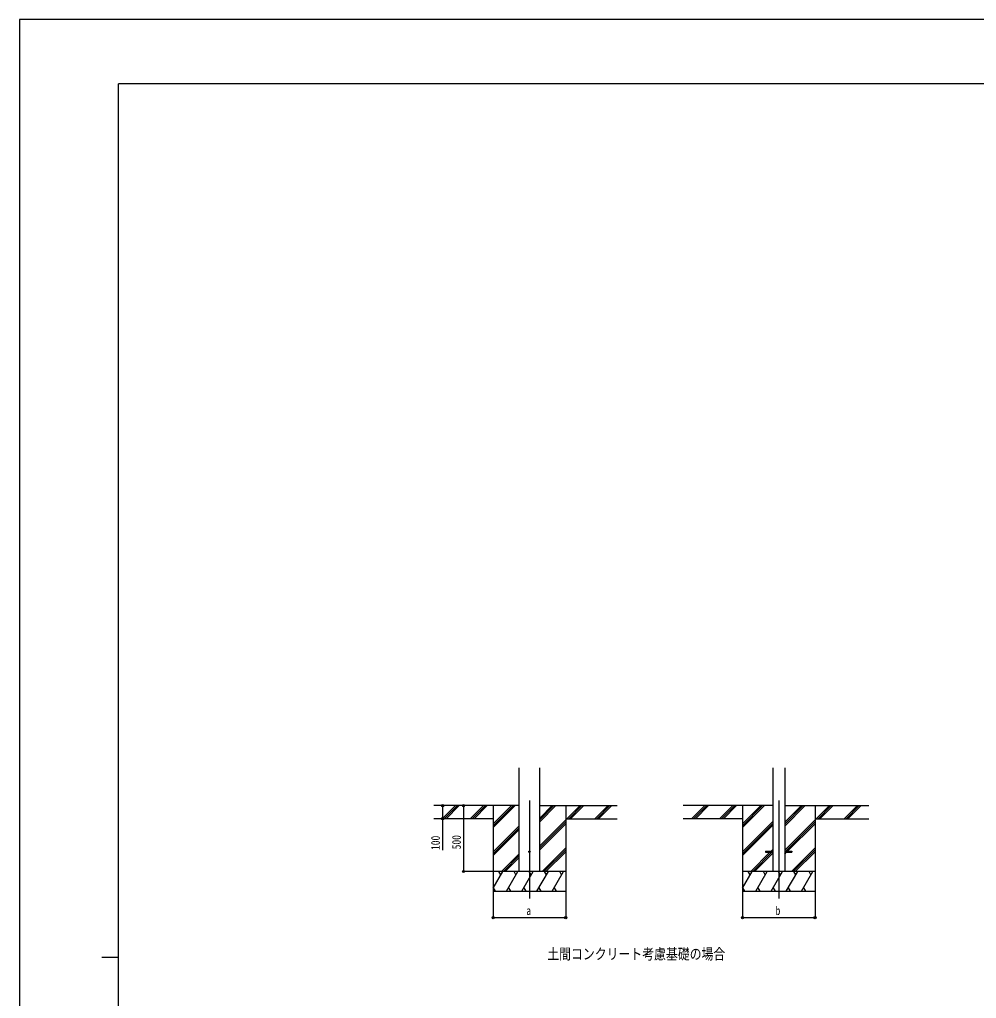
# Model space of a CAD drawing. Units: millimetres, scale not verified. Extents: x -10512 to 10512, y -7425 to 7425.
# Drawn here: x -10512 to -3253, y 0 to 7425 of the extents above; entities that cross this region are included whole.
import ezdxf
from ezdxf.enums import TextEntityAlignment as Align

# ---------------------------------------------------------------- set-up
doc = ezdxf.new("R2010")
doc.units = ezdxf.units.MM
doc.header["$LTSCALE"] = 30
for name, color, linetype in [('0-2_USER1', 3, 'Continuous'), ('0-3_YKK_12', 2, 'Continuous'), ('0-4_YKK_13', 4, 'Continuous'), ('0-5_YKK_A1', 4, 'Continuous'), ('0-6_YKK_D', 6, 'Continuous'), ('0-7_YKK_ZWAK', 7, 'Continuous')]:
    doc.layers.add(name, color=color, linetype=linetype)
doc.styles.add('ＭＳ ゴシック', font='')
doc.styles.get('ＭＳ ゴシック').set_extended_font_data('MS Gothic')

msp = doc.modelspace()

# ---------------------------------------------------------------- linework, layer by layer
at = {"layer": '0-3_YKK_12'}
for p, q in [((-6644.18, 1500.92), (-6644.18, 757.6)), ((-4752.61, 1500.92), (-4752.61, 757.6))]:
    msp.add_line(p, q, dxfattribs=at)
at = {"layer": '0-4_YKK_13'}
for p, q in [((-4852.61, 1117.18), (-4852.61, 1108.18)), ((-4852.61, 1117.18), (-4797.81, 1117.18)), ((-4707.41, 1117.18), (-4652.61, 1117.18)), ((-4652.61, 1117.18), (-4652.61, 1108.18)), ((-4852.61, 1108.18), (-4797.81, 1108.18)), ((-4707.41, 1108.18), (-4652.61, 1108.18))]:
    msp.add_line(p, q, dxfattribs=at)
msp.add_circle((-6644.18, 1112.68), 5, dxfattribs=at)
at = {"layer": '0-5_YKK_A1'}
for p, q in [((-6721.93, 962.68), (-6721.93, 1748.03)), ((-6566.43, 962.68), (-6566.43, 1748.03)), ((-4797.81, 1748.03), (-4797.81, 962.68)), ((-4707.41, 1748.03), (-4707.41, 962.68)), ((-6721.93, 1462.68), (-7370.13, 1462.68)), ((-7303.44, 1364.08), (-7204.85, 1462.68)), ((-7290.7, 1362.68), (-7190.7, 1462.68)), ((-7276.56, 1362.68), (-7176.56, 1462.68)), ((-7091.31, 1364.08), (-6992.71, 1462.68)), ((-7078.57, 1362.68), (-6978.57, 1462.68)), ((-7064.43, 1362.68), (-6964.43, 1462.68)), ((-6919.18, 1462.68), (-6919.18, 812.68)), ((-6919.18, 1295.8), (-6752.3, 1462.68)), ((-6919.18, 1309.94), (-6766.44, 1462.68)), ((-6919.18, 1324.08), (-6780.58, 1462.68)), ((-6566.43, 1340.18), (-6443.93, 1462.68)), ((-6566.43, 1354.32), (-6458.07, 1462.68)), ((-6566.43, 1368.47), (-6472.21, 1462.68)), ((-6566.43, 1462.68), (-5978.56, 1462.68)), ((-6369.18, 1462.68), (-6369.18, 812.68)), ((-6360.08, 1362.68), (-6260.08, 1462.68)), ((-6345.94, 1362.68), (-6245.94, 1462.68)), ((-6331.8, 1362.68), (-6231.8, 1462.68)), ((-6147.95, 1362.68), (-6047.95, 1462.68)), ((-6133.81, 1362.68), (-6033.81, 1462.68)), ((-6119.67, 1362.68), (-6019.66, 1462.68)), ((-4797.81, 1462.68), (-5478.56, 1462.68)), ((-5411.87, 1364.08), (-5313.28, 1462.68)), ((-5399.13, 1362.68), (-5299.13, 1462.68)), ((-5384.99, 1362.68), (-5284.99, 1462.68)), ((-5199.74, 1364.08), (-5101.14, 1462.68)), ((-5187, 1362.68), (-5087, 1462.68)), ((-5172.86, 1362.68), (-5072.86, 1462.68)), ((-5027.61, 1462.68), (-5027.61, 812.68)), ((-5027.61, 1295.8), (-4860.73, 1462.68)), ((-5027.61, 1309.94), (-4874.87, 1462.68)), ((-5027.61, 1324.08), (-4889.01, 1462.68)), ((-4707.41, 1307.63), (-4552.36, 1462.68)), ((-4707.41, 1321.77), (-4566.5, 1462.68)), ((-4707.41, 1335.92), (-4580.64, 1462.68)), ((-4707.41, 1462.68), (-4069.4, 1462.68)), ((-4477.61, 1462.68), (-4477.61, 812.68)), ((-4468.51, 1362.68), (-4368.51, 1462.68)), ((-4454.37, 1362.68), (-4354.37, 1462.68)), ((-4440.23, 1362.68), (-4340.23, 1462.68)), ((-4256.38, 1362.68), (-4156.38, 1462.68)), ((-4242.24, 1362.68), (-4142.24, 1462.68)), ((-4228.1, 1362.68), (-4128.09, 1462.68)), ((-6919.18, 1362.68), (-7370.13, 1362.68)), ((-6566.43, 1156.34), (-6369.18, 1353.58)), ((-6566.43, 1142.19), (-6369.18, 1339.44)), ((-6369.18, 1362.68), (-5978.56, 1362.68)), ((-5027.61, 1362.68), (-5478.56, 1362.68)), ((-5027.61, 1111.95), (-4797.81, 1341.75)), ((-4707.41, 1123.79), (-4477.61, 1353.58)), ((-4699.87, 1117.18), (-4477.61, 1339.44)), ((-4477.61, 1362.68), (-4069.4, 1362.68)), ((-6919.18, 1111.95), (-6721.93, 1309.2)), ((-6919.18, 1097.81), (-6721.93, 1295.06)), ((-6919.18, 1083.67), (-6721.93, 1280.92)), ((-6566.43, 1128.05), (-6369.18, 1325.3)), ((-5027.61, 1097.81), (-4797.81, 1327.61)), ((-5027.61, 1083.67), (-4797.81, 1313.47)), ((-4685.73, 1117.18), (-4477.61, 1325.3)), ((-6547.95, 962.68), (-6369.18, 1141.45)), ((-6533.81, 962.68), (-6369.18, 1127.31)), ((-4810.25, 1117.18), (-4797.81, 1129.62)), ((-4656.38, 962.68), (-4477.61, 1141.45)), ((-4642.24, 962.68), (-4477.61, 1127.31)), ((-6856.32, 962.68), (-6721.93, 1097.07)), ((-6842.18, 962.68), (-6721.93, 1082.93)), ((-6828.04, 962.68), (-6721.93, 1068.79)), ((-6519.67, 962.68), (-6369.18, 1113.17)), ((-4964.75, 962.68), (-4819.25, 1108.18)), ((-4950.61, 962.68), (-4805.11, 1108.18)), ((-4936.46, 962.68), (-4797.81, 1101.34)), ((-4707.41, 1095.5), (-4694.73, 1108.18)), ((-4628.1, 962.68), (-4477.61, 1113.17)), ((-6369.18, 962.68), (-6919.18, 962.68)), ((-6919.18, 837.23), (-6846.75, 962.68)), ((-6861.75, 936.7), (-6876.75, 962.68)), ((-6817.88, 812.68), (-6731.28, 962.68)), ((-6746.28, 936.7), (-6761.28, 962.68)), ((-6702.41, 812.68), (-6615.81, 962.68)), ((-6630.81, 936.7), (-6645.81, 962.68)), ((-6586.94, 812.68), (-6500.34, 962.68)), ((-6515.34, 936.7), (-6530.34, 962.68)), ((-6471.47, 812.68), (-6384.87, 962.68)), ((-6399.87, 936.7), (-6414.87, 962.68)), ((-4477.61, 962.68), (-5027.61, 962.68)), ((-5027.61, 837.23), (-4955.18, 962.68)), ((-4970.18, 936.7), (-4985.18, 962.68)), ((-4926.31, 812.68), (-4839.71, 962.68)), ((-4854.71, 936.7), (-4869.71, 962.68)), ((-4810.84, 812.68), (-4724.24, 962.68)), ((-4739.24, 936.7), (-4754.24, 962.68)), ((-4695.37, 812.68), (-4608.77, 962.68)), ((-4623.77, 936.7), (-4638.77, 962.68)), ((-4579.9, 812.68), (-4493.3, 962.68)), ((-4508.3, 936.7), (-4523.3, 962.68)), ((-6918.35, 838.66), (-6903.35, 812.68)), ((-6802.88, 838.66), (-6787.88, 812.68)), ((-6687.41, 838.66), (-6672.42, 812.68)), ((-6571.94, 838.66), (-6556.94, 812.68)), ((-6456.47, 838.66), (-6441.47, 812.68)), ((-5026.78, 838.66), (-5011.78, 812.68)), ((-4911.31, 838.66), (-4896.31, 812.68)), ((-4795.84, 838.66), (-4780.84, 812.68)), ((-4680.37, 838.66), (-4665.37, 812.68)), ((-4564.9, 838.66), (-4549.9, 812.68)), ((-6919.18, 812.68), (-6369.18, 812.68)), ((-5027.61, 812.68), (-4477.61, 812.68))]:
    msp.add_line(p, q, dxfattribs=at)
at = {"layer": '0-6_YKK_D'}
for p, q in [((-7144.24, 1462.68), (-7144.24, 962.68)), ((-6920.18, 962.68), (-7145.24, 962.68)), ((-6919.18, 812.68), (-6919.18, 611.68)), ((-6369.18, 812.68), (-6369.18, 611.68)), ((-5027.61, 812.68), (-5027.61, 611.68)), ((-4477.61, 812.68), (-4477.61, 611.68)), ((-6919.18, 612.68), (-6369.18, 612.68)), ((-5027.61, 612.68), (-4477.61, 612.68))]:
    msp.add_line(p, q, dxfattribs=at)
msp.add_lwpolyline([(-7303.52, 1462.68), (-7303.52, 1362.68), (-7303.52, 1125.48)], dxfattribs=at)
for centre in [(-7303.52, 1462.68), (-7144.24, 1462.68), (-7303.52, 1362.68), (-7144.24, 962.68), (-6919.18, 612.68), (-6369.18, 612.68), (-5027.61, 612.68), (-4477.61, 612.68)]:
    msp.add_circle(centre, 8.5, dxfattribs=at)
at = {"layer": '0-7_YKK_ZWAK'}
for p, q in [((9737.55, 6937.5), (-9762.45, 6937.5)), ((-9762.45, -6312.5), (-9762.45, 6937.5)), ((-9887.45, 312.5), (-9762.45, 312.5))]:
    msp.add_line(p, q, dxfattribs=at)
msp.add_lwpolyline([(-10512.5, -7425), (10512.5, -7425), (10512.5, 7425), (-10512.5, 7425)], close=True, dxfattribs=at)

# ---------------------------------------------------------------- texts
at = {"layer": '0-2_USER1', "style": 'ＭＳ ゴシック', "width": 0.8}
msp.add_text('土間コンクリート考慮基礎の場合', height=82.48, dxfattribs=at).set_placement((-6508.62, 271.32), align=Align.BOTTOM_LEFT)
at = {"layer": '0-6_YKK_D', "style": 'ＭＳ ゴシック', "width": 0.8}
for s, p in [('100', (-7304.32, 1126.28)), ('500', (-7145.04, 1131.08))]:
    msp.add_text(s, height=65.98, rotation=90, dxfattribs=at).set_placement(p, align=Align.BOTTOM_LEFT)
for s, p in [('a', (-6668.18, 613.48)), ('b', (-4776.61, 613.48))]:
    msp.add_text(s, height=65.98, dxfattribs=at).set_placement(p, align=Align.BOTTOM_LEFT)

doc.saveas('drawing.dxf')
